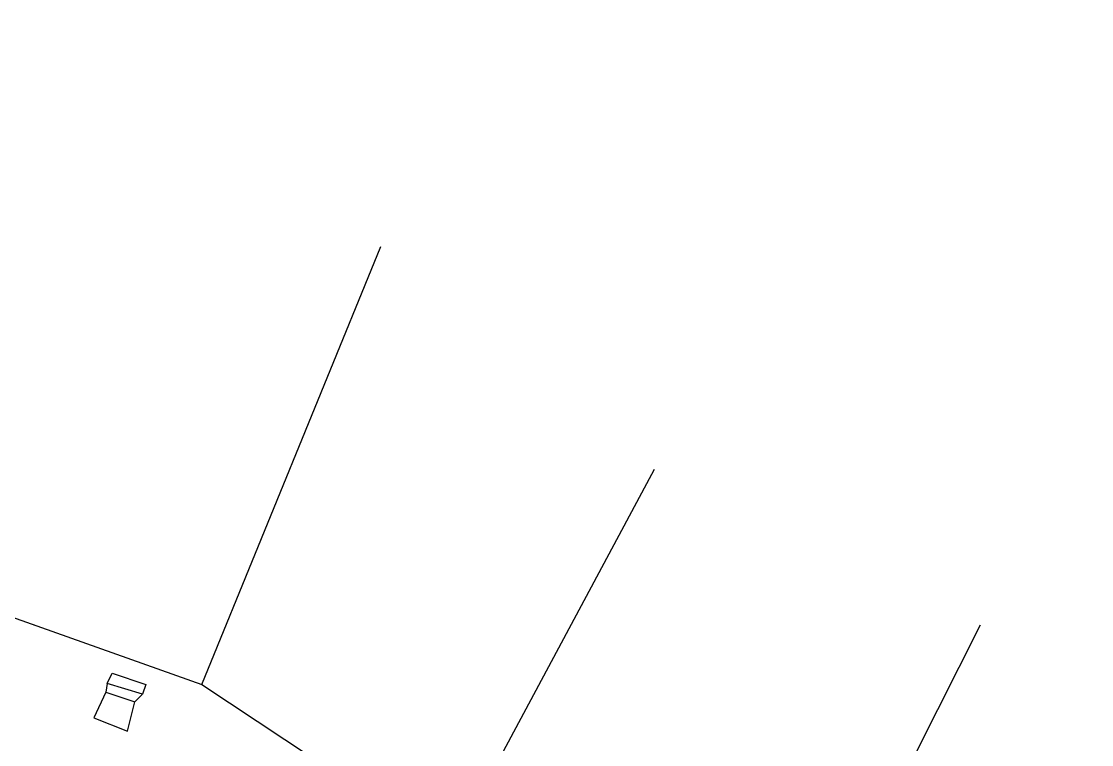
# Model space of a CAD drawing. Header units: metres. Extents: x 5050628 to 5051714, y 2427166 to 2427740.
# Drawn here: x 5051124.92 to 5051154.61, y 2427368.49 to 2427388.56 of the extents above; entities that cross this region are included whole.
import ezdxf

# ---------------------------------------------------------------- set-up
doc = ezdxf.new("R2010")
doc.units = ezdxf.units.M
doc.layers.add('LEVANTAMIENTO', color=253, linetype='Continuous', true_color=0xbebebe)
doc.layers.add('ORTOFOTO', color=7, linetype='Continuous')
picture_1 = doc.add_image_def('image1.jpg', size_in_pixel=(6889, 5778))

msp = doc.modelspace()

# ---------------------------------------------------------------- linework, layer by layer
at = {"layer": 'LEVANTAMIENTO'}
for points in [[(5051107.919, 2427388.904), (5051107.056, 2427379.442), (5051113.284, 2427376.482), (5051120.605, 2427373.474), (5051129.926, 2427370.156), (5051136.834, 2427365.574), (5051143.025, 2427361.401), (5051145.415, 2427360.142), (5051145.589, 2427360.023), (5051156.422, 2427354.68), (5051159.15, 2427352.983), (5051164.852, 2427350.465), (5051167.109, 2427354.221), (5051176.548, 2427349.012), (5051182.86, 2427361.011), (5051193.728, 2427382.187)], [(5051129.926, 2427370.156), (5051134.894, 2427382.314)], [(5051136.834, 2427365.574), (5051142.487, 2427376.139)], [(5051145.589, 2427360.023), (5051151.523, 2427371.813)], [(5051127.443, 2427370.472), (5051128.373, 2427370.16), (5051128.286, 2427369.887), (5051127.304, 2427370.184), (5051127.443, 2427370.472)], [(5051127.304, 2427370.184), (5051127.266, 2427369.942), (5051128.068, 2427369.677), (5051128.286, 2427369.887)], [(5051127.266, 2427369.942), (5051126.932, 2427369.231), (5051127.864, 2427368.861), (5051128.068, 2427369.677)]]:
    msp.add_lwpolyline(points, dxfattribs=at)

# ---------------------------------------------------------------- pictures from other files: only their frames are drawn
at = {"layer": 'ORTOFOTO'}
image = msp.add_image(picture_1, insert=(5050758.889, 2427166.467), size_in_units=(683.85, 573.565), dxfattribs=at)
image.dxf.flags = 11

doc.saveas('drawing.dxf')
